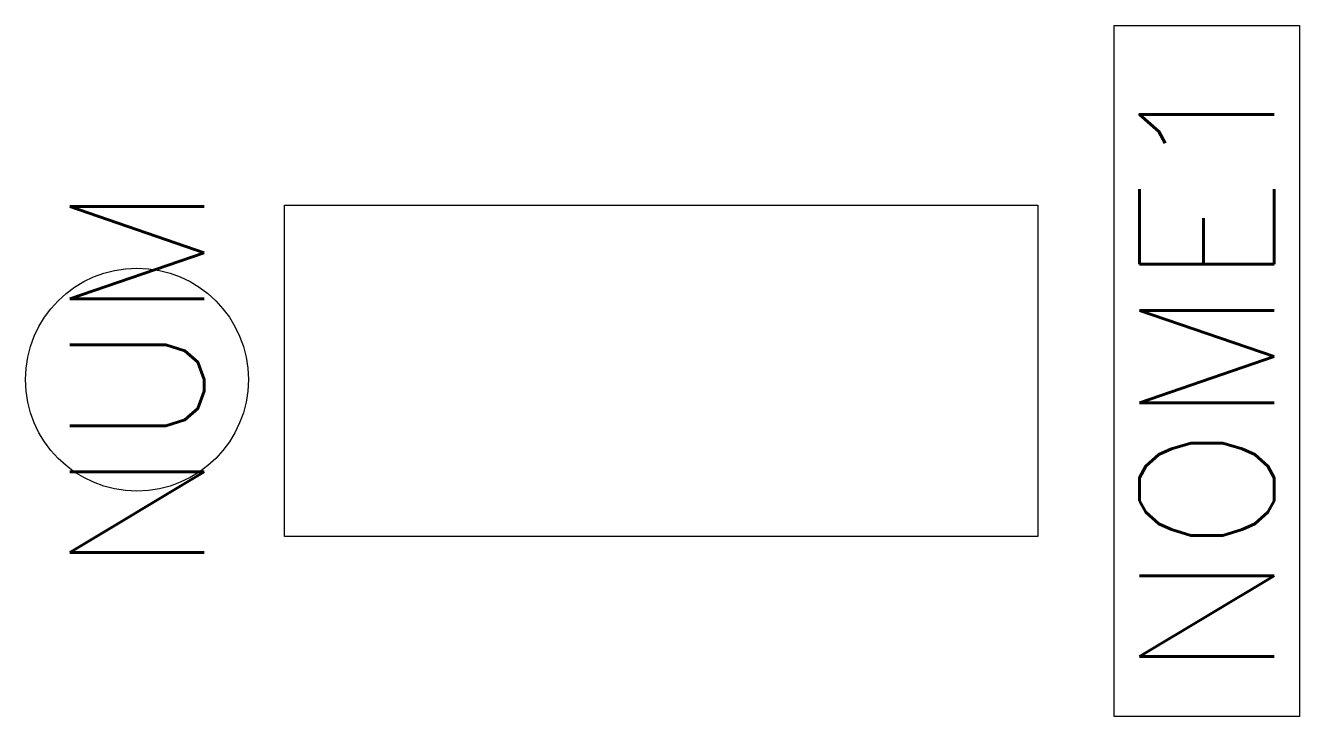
# Model space of a CAD drawing. Header units: millimetres. Extents: x -3.9 to 15.1, y -2.7 to 7.6.
import ezdxf
from ezdxf.enums import TextEntityAlignment as Align

# ---------------------------------------------------------------- set-up
doc = ezdxf.new("R2010")
doc.units = ezdxf.units.MM
doc.layers.add('6', color=7, linetype='Continuous')
doc.styles.add('Romans', font='romans.shx')

msp = doc.modelspace()

# ---------------------------------------------------------------- linework, layer by layer
at = {"layer": '6', "color": 7, "ltscale": 10}
msp.add_lwpolyline([(12.333, -2.673), (12.333, 7.597), (15.089, 7.597), (15.089, -2.673)], close=True, dxfattribs=at)
at = {"layer": '6'}
msp.add_lwpolyline([(0, 4.924), (11.2, 4.924), (11.2, 0), (0, 0)], close=True, dxfattribs=at)
at = {"layer": '6', "color": 7, "ltscale": 10}
msp.add_circle((-2.196, 2.334), 1.657, dxfattribs=at)

# ---------------------------------------------------------------- texts
at = {"color": 7, "style": 'Romans', "flags": 4}
for tag, text, p in [('NOME1', 'NOME1', (13.711, 2.462)), ('NUM', 'NUM', (-2.196, 2.334))]:
    msp.add_attdef(tag, text=text, height=2, rotation=90, dxfattribs=at).set_placement(p, align=Align.MIDDLE_CENTER)

doc.saveas('drawing.dxf')
